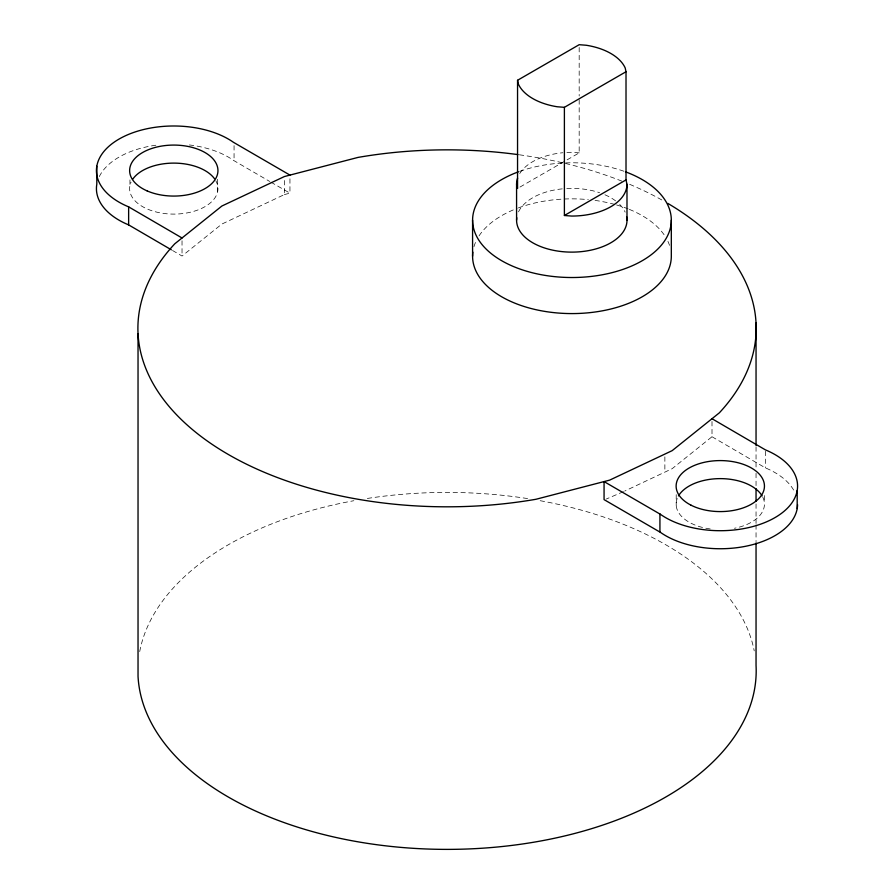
<?xml version="1.0" encoding="UTF-8"?>
<svg xmlns="http://www.w3.org/2000/svg" width="894" height="894" viewBox="0 0 894 894"><rect width="100%" height="100%" fill="white"/><g stroke="black" fill="none" stroke-linecap="round" stroke-linejoin="round"><path stroke-width="0.67" stroke-dasharray="4.47 3.35" d="M172.531 250.488L182.03 256.019L221.857 224.07L284.359 194.59L284.415 179.314M712.004 421.487L712.004 436.741L672.154 468.691L624.705 491.063M519.973 187.058L565.88 160.551M567.087 159.858L579.178 152.874L579.178 97.401M623.453 491.655L606.3 499.031M284.359 194.59L289.947 193.138L289.947 176.487M579.178 152.874L572.015 152.315A55.204 31.871 0 0 0 564.159 152.628M189.349 144.951A77.286 44.622 0 0 1 233.502 160.372L269.731 181.471M270.916 182.153L289.947 193.138M712.004 436.741L765.376 467.875A77.286 44.622 0 0 1 794.274 491.219M765.376 451.235L765.376 467.875M764.359 495.555L764.359 502.495M756.045 446.866L756.045 467.752M756.045 473.317L756.045 485.855M756.045 503.959L756.045 523.448M756.045 524.845L756.045 541.552M676.21 494.65L676.21 505.747M664.868 456.868L664.868 472.121M579.178 47.471L579.178 96.016M234.06 145.633L234.06 160.886M217.611 179.269L217.611 191.752M182.03 240.765L182.03 256.019M129.965 179.906L129.965 185.449M139.71 651.592A309.145 178.487 0 0 1 353.845 500.718M367.345 498.45A309.145 178.487 0 0 1 527.706 498.595M540.177 500.707A309.145 178.487 0 0 1 754.234 650.888M519.358 154.796A309.145 178.487 0 0 1 621.844 181.124M629.655 184.32A309.145 178.487 0 0 1 662.778 200.491M473.965 246.688A99.368 57.372 0 0 1 475.966 241.369M479.039 235.882A99.368 57.372 0 0 1 517.09 208.38M518.375 207.9A99.368 57.372 0 0 1 588.33 199.63M595.035 200.412A99.368 57.372 0 0 1 615.273 204.581M616.569 204.95A99.368 57.372 0 0 1 628.091 208.872M629.342 209.386A99.368 57.372 0 0 1 664.868 235.882M667.93 241.369A99.368 57.372 0 0 1 669.517 245.336M99.312 176.576A77.286 44.622 0 0 1 158.562 144.884M215.812 180.756A44.164 25.501 0 0 1 175.068 214.091A44.164 25.501 0 0 1 131.049 182.175M762.805 497.232A44.164 25.501 0 0 1 734.421 528.276M710.205 528.946A44.164 25.501 0 0 1 677.898 496.952M519.66 171.369A99.368 57.372 0 0 1 624.247 171.369M518.52 211.867A55.204 31.871 0 0 1 565.466 188.589M566.785 188.511A55.204 31.871 0 0 1 599.595 192.713M604.936 194.769A55.204 31.871 0 0 1 617.821 202.659M619.71 204.435A55.204 31.871 0 0 1 625.163 212.135M519.749 173.537A55.204 31.871 0 0 1 562.851 152.74"/><path stroke-width="1.34" d="M517.592 178.118A55.204 31.871 0 0 0 516.576 184.052L517.548 188.455L517.548 80.281L579.178 44.7L586.296 45.259A55.204 31.871 0 0 1 625.163 67.888L626.012 71.743L626.012 179.917L626.985 184.32L626.985 220.382M517.548 80.281L518.397 84.125A55.204 31.871 0 0 0 557.264 106.766L564.393 107.325L626.012 71.743M564.393 107.325L564.393 215.499L626.012 179.917M667.852 203.419A309.145 178.487 0 0 1 719.324 412.849L672.154 450.654L609.652 480.134L536.054 499.254A309.145 178.487 0 0 1 207.587 441.223A309.145 178.487 0 0 1 174.755 243.816L221.924 206L284.426 176.531L358.025 157.411A309.145 178.487 0 0 1 517.972 154.606M564.393 215.499L571.545 216.057A55.204 31.871 0 0 0 626.985 184.32M289.947 175.101L233.502 142.336A77.286 44.622 0 0 0 117.36 140.079A77.286 44.622 0 0 0 128.635 206.86L128.635 224.886L171.346 249.795M712.004 418.716L765.376 449.85A77.286 44.622 0 0 1 776.629 516.631A77.286 44.622 0 0 1 660.487 514.352L604.065 481.587L604.065 499.612L660.487 532.388A77.286 44.622 0 0 0 745.831 546.234A77.286 44.622 0 0 0 797.571 504.674M128.635 206.86L182.03 237.983M797.191 490.515L797.191 508.541M756.045 322.924L756.045 445.469M756.045 488.638L756.045 501.176M756.045 542.949L756.045 665.494A309.145 178.487 0 0 1 456.398 849.3A309.145 178.487 0 0 1 138.034 676.3L138.034 333.73M671.316 220.147L671.316 256.209A99.368 57.372 0 0 1 568.416 313.548A99.368 57.372 0 0 1 472.837 252.13M659.928 513.838L659.928 531.863M516.576 184.052L516.576 220.114M472.58 220.147L472.58 256.209M96.809 166.195L96.809 184.231A77.286 44.622 0 0 0 128.635 224.886M132.871 179.012A44.164 25.501 0 0 1 173.481 163.11A44.164 25.501 0 0 1 214.471 178.677M678.49 495.891A44.164 25.501 0 0 1 720.352 478.625A44.164 25.501 0 0 1 762.124 495.958M625.532 171.838A99.368 57.372 0 0 1 647.088 257.695A99.368 57.372 0 0 1 496.818 257.695A99.368 57.372 0 0 1 518.375 171.838M626.672 216.817A55.204 31.871 0 0 1 572.585 252.119A55.204 31.871 0 0 1 516.754 217.745M147.152 190.914A44.164 25.501 0 0 0 217.611 173.727A44.164 25.501 0 0 0 156.606 147.085A44.164 25.501 0 0 0 147.152 190.914M691.118 505.233A44.164 25.501 0 0 0 763.588 491.097A44.164 25.501 0 0 0 706.148 461.93A44.164 25.501 0 0 0 691.118 505.233"/></g></svg>
